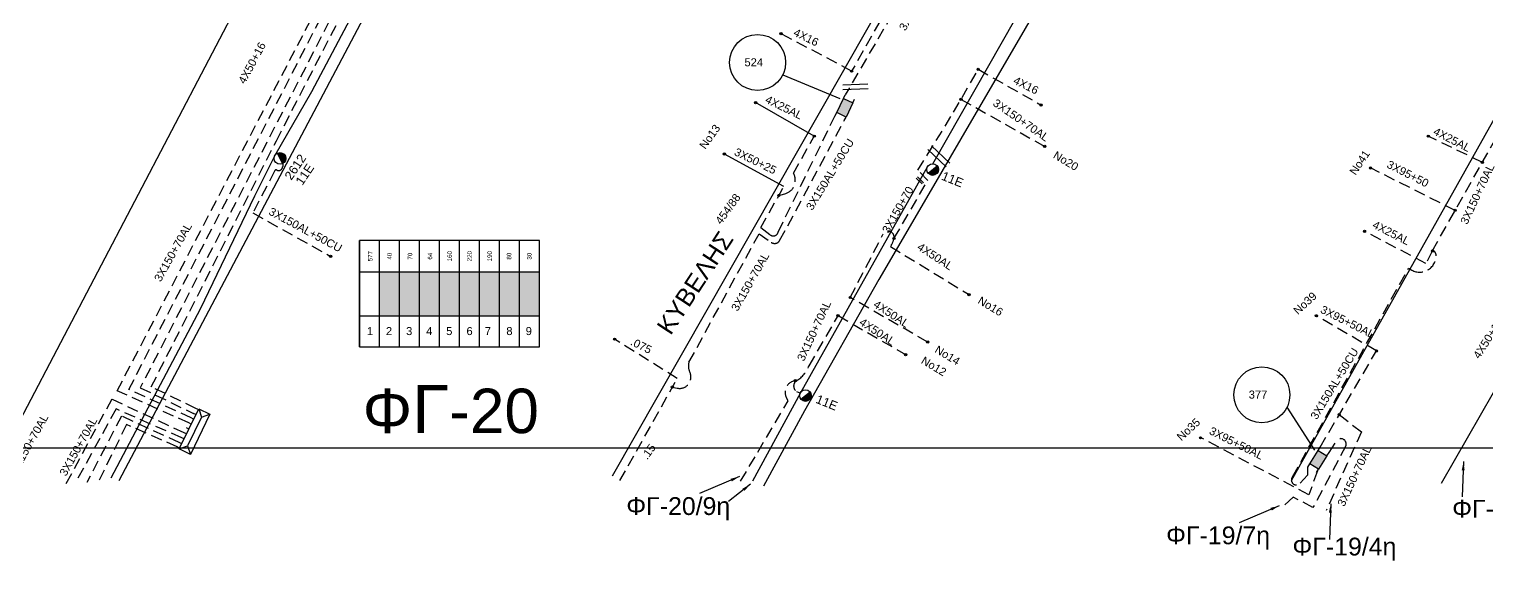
# Model space of a CAD drawing. Header units: millimetres. Extents: x 2101 to 3312, y 775 to 1363.
# Drawn here: x 2577.4 to 2741.3, y 779.1 to 838.9 of the extents above; entities that cross this region are included whole.
import ezdxf
from ezdxf.enums import TextEntityAlignment as Align

# ---------------------------------------------------------------- set-up
doc = ezdxf.new("R2010")
doc.units = ezdxf.units.MM
doc.linetypes.add('DASHED', pattern=[19.05, 12.7, -6.35])
for name, color, linetype in [('Link Box 4 Διευθύνσεων', 7, 'Continuous'), ('Άγνωστα', 7, 'Continuous'), ('Ασφαλειοκιβώτια Χ.Τ 9 αναχωρήσεων', 7, 'Continuous'), ('Γυμνά εναέρια ΧΤ (3Φ)   4x50AL', 7, 'Continuous'), ('Γυμνά εναέρια ΧΤ και ΦΟΠ (3Φ)   4x50+16AL', 7, 'Continuous'), ('Εναέρια παροχή ΧΤ 4x16', 7, 'SYN_LINE'), ('Επιγραφές - Σχήματα', 7, 'Continuous'), ('Καλώδια ΧΤ   3x150+70 XLPE', 7, 'DASHED'), ('Καλώδια ΧΤ   3x150+70AL', 7, 'DASHED'), ('Καλώδια ΧΤ   3x150AL+50CU', 7, 'DASHED'), ('Καλώδια ΧΤ   3x95+50 AL XLPE', 7, 'DASHED'), ('Καλώδια ΧΤ   4x50CU', 7, 'DASHED'), ('Μηχανική τομή', 7, 'Continuous'), ('Στύλος ΦΜ', 7, 'Continuous'), ('Στύλος ΦΜ @ 1', 7, 'Continuous'), ('Συνδέσεις', 7, 'Continuous'), ('Τομή', 7, 'Continuous'), ('Υποσταθμός πόλεως', 7, 'Continuous'), ('Υπόβαθρο ΔΕΗ', 7, 'Continuous'), ('Υπόγεια Καλώδια Δικτύου ΧΤ   .075', 7, 'DASHED'), ('Υπόγεια Καλώδια Δικτύου ΧΤ   .15', 7, 'DASHED')]:
    doc.layers.add(name, color=color, linetype=linetype)
doc.styles.add('arial', font='arial.ttf')
doc.styles.get("Standard").update_dxf_attribs({"font": 'arial.ttf'})
doc.linetypes.add('SYN_LINE', pattern='A,0.5,-0.0001,["/\\/\\/\\/",Standard,S=0.1,R=0,X=0,Y=-0.05],-0.25', length=0.7501)
doc.dimstyles.new('ISO-25', dxfattribs={"dimtxt": 2.5, "dimasz": 2.5, "dimexe": 1.25, "dimexo": 0.625, "dimtad": 1, "dimtxsty": 'Standard', "dimcen": 2.5, "dimadec": 0, "dimazin": 0, "dimtfac": 1, "dimtmove": 0, "dimatfit": 3, "dimfxl": 1, "dimarcsym": 0})

# ---------------------------------------------------------------- blocks, each defined once
blk = doc.blocks.new('ΥΠΑΡΧΩΝ ΤΣΙΜΕΝΤΕΝΙΟΣ ΣΤΥΛΟΣ')
at = {"layer": 'Στύλος ΦΜ'}
blk.add_hatch(color=7, dxfattribs=at).paths.add_polyline_path([(-1.29, -2.28, 0.574793), (2.62, 0, 0.268822), (1.3, 2.27)])
at = {"layer": 'Στύλος ΦΜ', "color": 7}
blk.add_line((-1.29, -2.28), (1.3, 2.27), dxfattribs=at)
blk.add_circle((0, 0), 2.62, dxfattribs=at)
at = {"layer": 'Στύλος ΦΜ', "flags": 4}
for tag, p in [('ΤΥΠΟΣ', (-4.91, 3.03)), ('ΑΡΙΘΜΟΣ', (-4.68, 8.05))]:
    blk.add_attdef(tag, p, '', height=4, dxfattribs=at)
blk = doc.blocks.new('ΤΟΜΗ')
at = {"layer": 'Τομή', "ltscale": 40}
for p, q in [((-5.68, 0), (5.68, 0)), ((5.68, -2.33), (-5.68, -2.33))]:
    blk.add_line(p, q, dxfattribs=at)
blk = doc.blocks.new('ΜΗΧΑΝΙΚΗ ΤΟΜΗ')
at = {"layer": 'Μηχανική τομή', "ltscale": 40}
for p, q in [((-1.89, 0.78), (1.89, 0.78)), ((1.89, 0), (-1.89, 0))]:
    blk.add_line(p, q, dxfattribs=at)
blk = doc.blocks.new('LINK BOX 4 ΑΝΑΧΩΡΗΣΕΩΝ')
at = {"layer": 'Link Box 4 Διευθύνσεων', "ltscale": 40}
blk.add_hatch(color=256, dxfattribs=at).paths.add_polyline_path([(-3.54, 0), (-3.54, -4.67), (3.54, -4.67), (3.54, 0)])
for p, q in [((-3.54, 0), (-5.33, 0)), ((5.33, 0), (3.54, 0)), ((-3.54, -4.67), (-5.33, -4.67)), ((5.33, -4.67), (3.54, -4.67))]:
    blk.add_line(p, q, dxfattribs=at)
blk.add_lwpolyline([(-3.54, -4.67), (-3.54, 0), (3.54, 0), (3.54, -4.67)], close=True, dxfattribs=at)
blk = doc.blocks.new('_ΣΥΝΔΕΣΗ')
at = {"layer": 'Συνδέσεις', "linetype": 'SYN_LINE', "ltscale": 40}
blk.add_hatch(color=256, dxfattribs=at).paths.add_polyline_path([(0.5, -0.01, 1), (-0.5, -0.01, 1)])
at = {"layer": 'Συνδέσεις'}
blk.add_circle((0, -0.01), 0.5, dxfattribs=at)
blk = doc.blocks.new('ΑΣΦΑΛΕΙΟΚΙΒΩΤΙΟ ΥΠΟΣΤΑΘΜΟΥ 9 ΑΝΑΧΩΡΗΣΕΩΝ')
at = {"layer": 'Ασφαλειοκιβώτια Χ.Τ 9 αναχωρήσεων', "ltscale": 40}
for p, q in [((-23.8, 40.36), (24.02, 40.36)), ((-9.72, 40.36), (-9.72, -40.64)), ((9.94, 40.36), (9.94, -40.64)), ((-23.8, 31.36), (24.02, 31.36)), ((-23.8, 22.36), (24.02, 22.36)), ((-23.8, 13.36), (24.02, 13.36)), ((-23.8, 4.36), (24.02, 4.36)), ((-23.8, -4.64), (24.02, -4.64)), ((-23.8, -13.64), (24.02, -13.64)), ((-23.8, -22.64), (24.02, -22.64)), ((-23.8, -31.64), (24.02, -31.64))]:
    blk.add_line(p, q, dxfattribs=at)
at = {"layer": 'Ασφαλειοκιβώτια Χ.Τ 9 αναχωρήσεων'}
blk.add_lwpolyline([(-23.8, -40.64), (24.02, -40.64), (24.02, 40.36), (-23.8, 40.36)], close=True, dxfattribs=at)
for s, p in [('1', (-18.45, 37.08)), ('2', (-18.45, 28.51)), ('3', (-18.45, 19.44)), ('4', (-18.45, 10.41)), ('5', (-18.45, 1.4)), ('6', (-18.45, -7.73)), ('7', (-18.45, -15.98)), ('8', (-18.45, -25.66)), ('9', (-18.45, -34.36))]:
    blk.add_text(s, height=3.6, rotation=270, dxfattribs=at).set_placement(p)
at = {"layer": 'Ασφαλειοκιβώτια Χ.Τ 9 αναχωρήσεων', "ltscale": 40}
for tag, height, p in [('ΟΝΟΜΑ', 5, (-0.16, 44.31)), ('ΚΕΙΜΕΝΟ 1', 2, (17.06, 35.59)), ('ΚΕΙΜΕΝΟ 2', 2, (17.06, 26.88)), ('ΚΕΙΜΕΝΟ 3', 2, (17.06, 17.69)), ('ΚΕΙΜΕΝΟ 4', 2, (17.06, 8.71)), ('ΚΕΙΜΕΝΟ 5', 2, (17.06, -0.13)), ('ΚΕΙΜΕΝΟ 6', 2, (17.06, -9.05)), ('ΚΕΙΜΕΝΟ 7', 2, (17.06, -18.13)), ('ΚΕΙΜΕΝΟ 8', 2, (17.06, -26.85)), ('ΚΕΙΜΕΝΟ 9', 2, (17.06, -35.99)), ('ΣΧ', 2, (-0.1, -42.64))]:
    blk.add_attdef(tag, text='', height=height, dxfattribs=at).set_placement(p, align=Align.MIDDLE_CENTER)
blk = doc.blocks.new('ΥΠΟΣΤΑΘΜΟΣ ΠΟΛΕΩΣ 9 ΑΝΑΧΩΡΗΣΕΩΝ')
at = {"layer": 'Υποσταθμός πόλεως', "ltscale": 40}
for p, q in [((-9.63, -2.82), (-9.63, -4)), ((-7.12, -2.82), (-7.12, -4)), ((-4.84, -2.82), (-4.84, -4)), ((-2.36, -2.82), (-2.36, -4)), ((0.09, -2.82), (0.09, -4)), ((2.55, -2.82), (2.55, -4)), ((5.02, -2.82), (5.02, -4)), ((7.48, -2.82), (7.48, -4)), ((9.61, -2.82), (9.61, -4))]:
    blk.add_line(p, q, dxfattribs=at)
blk.add_lwpolyline([(-10.02, 2.82), (10.02, 2.82), (10.02, -2.82), (-10.02, -2.82)], close=True, dxfattribs=at)
for points in [[(-7.21, 0), (-10.02, 2.82)], [(-10.02, -2.82), (-7.21, 0)], [(-7.21, 0), (7.21, 0)], [(7.21, 0), (10.02, 2.82)], [(10.02, -2.82), (7.21, 0)]]:
    blk.add_lwpolyline(points, dxfattribs=at)
at = {"layer": 'Υποσταθμός πόλεως', "linetype": 'SYN_LINE', "ltscale": 40, "flags": 1}
for tag, p in [('ΜΕΤΑΣΧΗΜΑΤΙΣΜΟΣ', (10.79, 1.71)), ('ΙΣΧΥΣ', (10.77, -1.08)), ('ΑΡΙΘΜΟΣ', (10.89, -3.8))]:
    blk.add_attdef(tag, p, '', height=1.8, dxfattribs=at)

msp = doc.modelspace()

# ---------------------------------------------------------------- hatches: boundary and pattern name
at = {"layer": 'Ασφαλειοκιβώτια Χ.Τ 9 αναχωρήσεων'}
h = msp.add_hatch(color=30, dxfattribs=at)
h.dxf.hatch_style = 1
h.paths.add_polyline_path([(2619.03, 811.62), (2616.78, 811.62), (2616.78, 806.71), (2619.03, 806.71)])
h = msp.add_hatch(color=2, dxfattribs=at)
h.dxf.hatch_style = 1
h.paths.add_polyline_path([(2621.28, 806.71), (2621.28, 811.62), (2619.03, 811.62), (2619.03, 806.71)])
h = msp.add_hatch(color=27, dxfattribs=at)
h.dxf.hatch_style = 1
h.paths.add_polyline_path([(2623.53, 806.71), (2625.78, 806.71), (2625.78, 811.62), (2623.53, 811.62)])
h = msp.add_hatch(color=62, dxfattribs=at)
h.dxf.hatch_style = 1
h.paths.add_polyline_path([(2625.78, 806.71), (2628.03, 806.71), (2628.03, 811.62), (2625.78, 811.62)])
h = msp.add_hatch(color=133, dxfattribs=at)
h.dxf.hatch_style = 1
h.paths.add_polyline_path([(2628.03, 806.71), (2630.28, 806.71), (2630.28, 811.62), (2628.03, 811.62)])
h = msp.add_hatch(color=173, dxfattribs=at)
h.dxf.hatch_style = 1
h.paths.add_polyline_path([(2632.53, 811.62), (2630.28, 811.62), (2630.28, 806.71), (2632.53, 806.71)])
h = msp.add_hatch(color=5, dxfattribs=at)
h.dxf.hatch_style = 1
h.paths.add_polyline_path([(2632.53, 806.71), (2634.78, 806.71), (2634.78, 811.62), (2632.53, 811.62)])
at = {"layer": 'Καλώδια ΧΤ   3x150AL+50CU', "linetype": 'DASHED', "ltscale": 0.1}
h = msp.add_hatch(color=6, dxfattribs=at)
h.dxf.hatch_style = 1
h.paths.add_polyline_path([(2621.28, 806.71), (2623.53, 806.71), (2623.53, 811.62), (2621.28, 811.62)])

# ---------------------------------------------------------------- linework, layer by layer
at = {"layer": 'Άγνωστα', "color": 1}
for points in [[(2665.67, 826.9), (2659.08, 830.66)], [(2662.24, 821.22), (2655.56, 824.88)]]:
    msp.add_lwpolyline(points, dxfattribs=at)
at = {"layer": 'Άγνωστα', "color": 6, "linetype": 'DASHED', "ltscale": 0.1}
for points in [[(2740.82, 823.95), (2734.74, 826.89)], [(2737.76, 818.54), (2728.24, 823.32)], [(2735.19, 813.98), (2734.47, 812.59), (2727.57, 816.19)]]:
    msp.add_lwpolyline(points, dxfattribs=at)
at = {"layer": 'Άγνωστα', "color": 30}
msp.add_lwpolyline([(2736.23, 787.87), (2742.07, 798.06)], dxfattribs=at)
at = {"layer": 'Άγνωστα', "color": 85, "linetype": 'DASHED', "ltscale": 0.1}
msp.add_lwpolyline([(2723.58, 791.32), (2724.39, 792.6, -0.881737), (2725.48, 792.09), (2721.77, 785.13), (2719.54, 786.31), (2718.26, 785.09)], format="xyb", dxfattribs=at)
at = {"layer": 'Γυμνά εναέρια ΧΤ (3Φ)   4x50AL', "color": 5, "linetype": 'DASHED', "ltscale": 0.1}
msp.add_lwpolyline([(2678.43, 803.75), (2669.71, 808.76), (2673.4, 815.85, -0.881037), (2674.64, 815.39, -0.086376), (2674.25, 814.48), (2683.09, 809.08)], format="xyb", dxfattribs=at)
at = {"layer": 'Γυμνά εναέρια ΧΤ και ΦΟΠ (3Φ)   4x50+16AL', "color": 5, "ltscale": 0.1}
msp.add_lwpolyline([(2678.38, 823.39), (2664.11, 798.05), (2658.72, 788.1)], dxfattribs=at)
at = {"layer": 'Εναέρια παροχή ΧΤ 4x16', "color": 27, "linetype": 'DASHED', "ltscale": 0.1}
msp.add_lwpolyline([(2669.88, 834.2), (2661.93, 838.42)], dxfattribs=at)
at = {"layer": 'Εναέρια παροχή ΧΤ 4x16', "color": 5, "linetype": 'DASHED', "ltscale": 0.1}
msp.add_lwpolyline([(2684.11, 834.41), (2691.19, 830.39)], dxfattribs=at)
at = {"layer": 'Επιγραφές - Σχήματα'}
msp.add_lwpolyline([(2111.59, 791.84), (3200.39, 791.84), (3200.39, 1344.14), (2111.59, 1344.14)], close=True, dxfattribs=at)
for points in [[(2662.12, 833.78), (2668.54, 831.12)], [(2718.84, 796.42), (2721.93, 791.58)]]:
    msp.add_lwpolyline(points, dxfattribs=at)
for centre in [(2659.3, 835.18), (2716.02, 797.81)]:
    msp.add_circle(centre, 3.15, dxfattribs=at)
at = {"layer": 'Καλώδια ΧΤ   3x150+70 XLPE', "color": 5, "linetype": 'DASHED', "ltscale": 0.1}
msp.add_lwpolyline([(2674.64, 815.39), (2678.44, 821.9), (2677.34, 823.07), (2678.38, 824.77), (2681.35, 829.58), (2684.11, 834.41)], dxfattribs=at)
at = {"layer": 'Καλώδια ΧΤ   3x150+70 XLPE', "color": 5, "ltscale": 0.1}
msp.add_lwpolyline([(2682.18, 831.03), (2691.6, 825.74)], dxfattribs=at)
at = {"layer": 'Καλώδια ΧΤ   3x150+70AL', "color": 2, "linetype": 'Continuous', "ltscale": 0.1}
msp.add_lwpolyline([(2749.95, 946.49), (2716.93, 915.04), (2717.74, 889.89), (2700.8, 862.07), (2678.99, 823.75)], dxfattribs=at)
at = {"layer": 'Καλώδια ΧΤ   3x150+70AL', "color": 2, "ltscale": 0.1}
msp.add_lwpolyline([(2595.6, 795.21), (2588.58, 798.42), (2615.47, 850.45), (2615.63, 852.14), (2621.27, 862.64), (2621.17, 862.92, -0.463768), (2623.34, 866.64), (2632.8, 884.79), (2632.75, 885.18, -0.308008), (2634.75, 889.22, 0.032224), (2638.38, 891.6), (2642.08, 898.01), (2658.48, 906.92), (2660.24, 906.6), (2714.05, 937.31), (2723.13, 942.56), (2723.43, 943.07, -0.139205), (2725.9, 945.36, -0.788497), (2727.61, 943.35, 1.964149)], format="xyb", dxfattribs=at)
at = {"layer": 'Καλώδια ΧΤ   3x150+70AL', "color": 6, "ltscale": 0.1}
for points in [[(2725.01, 942.42), (2660.45, 905.78), (2658.44, 905.93), (2642.39, 897.12), (2639.2, 891.31, -0.217906), (2637.64, 890.15, 0.267016), (2634.07, 886.94, 0.048886), (2633.46, 884.2), (2624.1, 865.91), (2623.67, 865.78, 0.433229), (2622.14, 862.67), (2616.57, 851.95), (2616.33, 849.9), (2589.86, 798.61), (2595.85, 795.72)], [(2735.18, 813.98), (2745.52, 832.24), (2745.9, 831.83, 0.90599), (2748.13, 833.54, -1.795514)]]:
    msp.add_lwpolyline(points, format="xyb", dxfattribs=at)
at = {"layer": 'Καλώδια ΧΤ   3x150+70AL', "color": 27, "ltscale": 0.1}
for points in [[(2703.91, 893.81), (2684.97, 860.65), (2677.72, 848.08), (2669.88, 834.2)], [(2724.72, 795.58), (2727.21, 793.65), (2723.26, 784.82)]]:
    msp.add_lwpolyline(points, dxfattribs=at)
at = {"layer": 'Καλώδια ΧΤ   3x150+70AL', "color": 30, "ltscale": 0.1}
msp.add_lwpolyline([(2596.12, 796.28), (2591.1, 798.72), (2605.17, 826.38), (2617.35, 849.9), (2617.38, 850.53, -0.145978), (2618.16, 852.82), (2623.06, 862.47), (2622.9, 862.75, -0.594611), (2624.5, 865.33), (2630.19, 876.13), (2634.43, 884.01)], format="xyb", dxfattribs=at)
at = {"layer": 'Καλώδια ΧΤ   3x150+70AL', "color": 1, "ltscale": 0.1}
msp.add_lwpolyline([(2649.72, 798.68), (2650.27, 798.56, 0.628816), (2651.67, 800.37, -0.192543), (2651.58, 801.47), (2659.46, 815.92), (2660.84, 814.95, 0.432144), (2661.78, 815.15), (2669.05, 828.65)], format="xyb", dxfattribs=at)
at = {"layer": 'Καλώδια ΧΤ   3x150+70AL', "color": 5, "linetype": 'DASHED', "ltscale": 0.1}
msp.add_lwpolyline([(2664.07, 797.98), (2663.73, 798.16, -0.578572), (2663.7, 799.41, 0.165299), (2665.09, 801.07), (2668.28, 806.59)], format="xyb", dxfattribs=at)
at = {"layer": 'Καλώδια ΧΤ   3x150+70AL', "color": 173, "ltscale": 0.1}
msp.add_lwpolyline([(2594.79, 793.54), (2586.65, 797.31), (2581.46, 787.74)], dxfattribs=at)
at = {"layer": 'Καλώδια ΧΤ   3x150+70AL', "color": 5, "ltscale": 0.1}
msp.add_lwpolyline([(2594.52, 792.99), (2587.14, 796.22), (2582.62, 788.02)], dxfattribs=at)
at = {"layer": 'Καλώδια ΧΤ   3x150+70AL', "color": 133, "ltscale": 0.1}
msp.add_lwpolyline([(2594.25, 792.44), (2587.74, 795.43), (2583.86, 787.96)], dxfattribs=at)
at = {"layer": 'Καλώδια ΧΤ   3x150+70AL', "color": 62, "ltscale": 0.1}
msp.add_lwpolyline([(2594.02, 791.96), (2588.31, 794.48), (2585.1, 787.91)], dxfattribs=at)
at = {"layer": 'Καλώδια ΧΤ   3x150AL+50CU', "color": 27, "ltscale": 0.1}
for points in [[(2595.33, 794.65), (2587.26, 798.26), (2614.79, 850.97), (2614.79, 851.9), (2620.42, 862.55), (2620.32, 862.93, -0.38164), (2622.8, 867.75), (2631.85, 884.63), (2631.83, 884.94, -0.398638), (2637.88, 892.21), (2641.46, 898.8), (2657.47, 907.6), (2659.4, 907.4), (2715.11, 939.48), (2722.64, 943.48), (2722.78, 943.95, -0.496308), (2727.61, 945.79, -0.255214), (2728.88, 943.55), (2732.31, 941.47), (2718, 917.14), (2718.07, 916.33, -0.515738), (2715.57, 914.18), (2705.93, 897.83)], [(2679.58, 851.31), (2679.92, 851.22, -0.534847), (2680.21, 850.42), (2669.16, 831.55)]]:
    msp.add_lwpolyline(points, format="xyb", dxfattribs=at)
at = {"layer": 'Καλώδια ΧΤ   3x150AL+50CU', "color": 1, "ltscale": 0.1}
for points in [[(2659.65, 816.62), (2660.73, 815.79, 0.546925), (2661.61, 816.11), (2668, 829.15)], [(2661.69, 820.23), (2662.37, 820.41, 0.493863), (2663.33, 822.73), (2665.67, 826.9)]]:
    msp.add_lwpolyline(points, format="xyb", dxfattribs=at)
at = {"layer": 'Καλώδια ΧΤ   3x150AL+50CU', "color": 62, "ltscale": 0.1}
msp.add_lwpolyline([(2605.88, 823.81), (2605.88, 823.49, -0.561623), (2605.21, 823.08, 0.509009), (2604.97, 822.96), (2602.52, 818.26), (2611.16, 813.44)], format="xyb", dxfattribs=at)
at = {"layer": 'Καλώδια ΧΤ   3x150AL+50CU', "color": 1, "ltscale": 0.1}
msp.add_lwpolyline([(2659.65, 816.62), (2662.24, 821.22)], dxfattribs=at)
at = {"layer": 'Καλώδια ΧΤ   3x150AL+50CU', "color": 6, "ltscale": 0.1}
msp.add_lwpolyline([(2721.17, 789.69), (2721.15, 788.76), (2720.33, 787.86, -0.968252), (2719.47, 788.59), (2732.51, 812.04), (2732.88, 811.84, 0.600527), (2735.61, 813.6, 0.400597), (2735.18, 813.98, 51.988594)], format="xyb", dxfattribs=at)
at = {"layer": 'Καλώδια ΧΤ   3x150AL+50CU', "color": 27, "ltscale": 0.1}
msp.add_lwpolyline([(2722.59, 791.94), (2728.91, 802.75)], dxfattribs=at)
at = {"layer": 'Καλώδια ΧΤ   3x150AL+50CU', "color": 5, "linetype": 'DASHED', "ltscale": 0.1}
msp.add_lwpolyline([(2657.39, 788.1), (2662.73, 797.12), (2662.54, 797.48, -0.557491), (2663.7, 799.41, -0.006454)], format="xyb", dxfattribs=at)
at = {"layer": 'Καλώδια ΧΤ   3x95+50 AL XLPE', "color": 27, "ltscale": 0.1}
msp.add_lwpolyline([(2728.91, 802.75), (2722.15, 806.7)], dxfattribs=at)
at = {"layer": 'Καλώδια ΧΤ   3x95+50 AL XLPE', "color": 6, "ltscale": 0.1}
msp.add_lwpolyline([(2722.28, 789.26), (2721.29, 786.57), (2709.12, 793.02)], dxfattribs=at)
at = {"layer": 'Καλώδια ΧΤ   4x50CU', "color": 62, "linetype": 'Continuous', "ltscale": 0.1}
msp.add_lwpolyline([(2586.58, 788.47), (2596.63, 807.47), (2602.76, 820.17), (2605.04, 824.76), (2609.15, 831.9), (2613.79, 840.69), (2618.33, 849.47), (2621.96, 856.51), (2623.99, 860.18), (2625.94, 863.82), (2631.35, 873.08), (2635.5, 880.53), (2638.73, 886.53)], dxfattribs=at)
at = {"layer": 'Καλώδια ΧΤ   4x50CU', "color": 5, "linetype": 'DASHED', "ltscale": 0.1}
msp.add_lwpolyline([(2668.32, 806.67), (2668.35, 806.72), (2675.95, 802.33)], dxfattribs=at)
at = {"layer": 'Υπόβαθρο ΔΕΗ'}
for points in [[(2587.48, 788.18), (2644.26, 895.6), (2725.25, 941.59)], [(2725.25, 941.59), (2729.07, 939.67), (2642.93, 788.66)], [(2719.37, 788.18), (2787.3, 909.3), (2742.84, 932.36), (2721.74, 894.48), (2741.77, 884.18), (2738.72, 878.31), (2718.35, 888.65), (2682.16, 826.59), (2678.83, 820.87), (2672.95, 810.77), (2664.56, 796.02), (2659.98, 787.55)], [(2613.69, 877.78), (2618.35, 875.2), (2572.53, 787.77)]]:
    msp.add_lwpolyline(points, dxfattribs=at)
at = {"layer": 'Υπόγεια Καλώδια Δικτύου ΧΤ   .075', "color": 1, "ltscale": 0.1}
msp.add_lwpolyline([(2650.27, 799.66), (2643.21, 804.07)], dxfattribs=at)
at = {"layer": 'Υπόγεια Καλώδια Δικτύου ΧΤ   .15', "color": 1, "ltscale": 0.1}
msp.add_lwpolyline([(2643.82, 788.17), (2650.27, 799.66)], dxfattribs=at)

# ---------------------------------------------------------------- block references
at = {"layer": 'Link Box 4 Διευθύνσεων'}
for p, xscale, yscale, zscale, rotation in [((2669.63, 829.84), 0.25, 0.25, 0.25, 244.1248279205213), ((2722.87, 790.19), 0.2499999999999999, 0.2499999999999999, 0.2499999999999999, 237.787909498785)]:
    msp.add_blockref('LINK BOX 4 ΑΝΑΧΩΡΗΣΕΩΝ', p, dxfattribs=dict(at, xscale=xscale, yscale=yscale, zscale=zscale, rotation=rotation))
at = {"layer": 'Ασφαλειοκιβώτια Χ.Τ 9 αναχωρήσεων'}
ref = msp.add_blockref('ΑΣΦΑΛΕΙΟΚΙΒΩΤΙΟ ΥΠΟΣΤΑΘΜΟΥ 9 ΑΝΑΧΩΡΗΣΕΩΝ', (2624.62, 809.14), dxfattribs=dict(at, xscale=0.25, yscale=0.25, zscale=0.25, rotation=90))
ref.add_attrib('ΚΕΙΜΕΝΟ 2', '40', dxfattribs={"ltscale": 40, "height": 0.5, "rotation": 90}).set_placement((2617.9, 813.4), align=Align.MIDDLE_CENTER)
ref.add_attrib('ΚΕΙΜΕΝΟ 1', '577', dxfattribs={"ltscale": 40, "height": 0.5, "rotation": 90}).set_placement((2615.73, 813.4), align=Align.MIDDLE_CENTER)
ref.add_attrib('ΚΕΙΜΕΝΟ 3', '70', dxfattribs={"ltscale": 40, "height": 0.5, "rotation": 90}).set_placement((2620.2, 813.4), align=Align.MIDDLE_CENTER)
ref.add_attrib('ΚΕΙΜΕΝΟ 4', '64', dxfattribs={"ltscale": 40, "height": 0.5, "rotation": 90}).set_placement((2622.45, 813.4), align=Align.MIDDLE_CENTER)
ref.add_attrib('ΚΕΙΜΕΝΟ 5', '160', dxfattribs={"ltscale": 40, "height": 0.5, "rotation": 90}).set_placement((2624.66, 813.4), align=Align.MIDDLE_CENTER)
ref.add_attrib('ΚΕΙΜΕΝΟ 6', '220', dxfattribs={"ltscale": 40, "height": 0.5, "rotation": 90}).set_placement((2626.89, 813.4), align=Align.MIDDLE_CENTER)
ref.add_attrib('ΚΕΙΜΕΝΟ 7', '190', dxfattribs={"ltscale": 40, "height": 0.5, "rotation": 90}).set_placement((2629.16, 813.4), align=Align.MIDDLE_CENTER)
ref.add_attrib('ΚΕΙΜΕΝΟ 8', '80', dxfattribs={"ltscale": 40, "height": 0.5, "rotation": 90}).set_placement((2631.34, 813.4), align=Align.MIDDLE_CENTER)
ref.add_attrib('ΚΕΙΜΕΝΟ 9', '30', dxfattribs={"ltscale": 40, "height": 0.5, "rotation": 90}).set_placement((2633.62, 813.4), align=Align.MIDDLE_CENTER)
at = {"layer": 'Μηχανική τομή', "xscale": 0.2499999999999999, "yscale": 0.2499999999999999, "zscale": 0.2499999999999999, "rotation": 136.0879759371081}
msp.add_blockref('ΜΗΧΑΝΙΚΗ ΤΟΜΗ', (2677.62, 821.99), dxfattribs=at)
at = {"layer": 'Στύλος ΦΜ @ 1', "ltscale": 40}
ref = msp.add_blockref('ΥΠΑΡΧΩΝ ΤΣΙΜΕΝΤΕΝΙΟΣ ΣΤΥΛΟΣ', (2605.58, 824.39), dxfattribs=dict(at, xscale=0.2499999999999999, yscale=0.2499999999999999, zscale=0.2499999999999999, rotation=56.11631112796076))
ref.add_attrib('ΤΥΠΟΣ', '11E', (2608.09, 821.29), dxfattribs={"layer": 'Στύλος ΦΜ', "height": 1, "rotation": 56.1163, "flags": 4})
ref.add_attrib('ΑΡΙΘΜΟΣ', '2612', (2606.85, 821.86), dxfattribs={"layer": 'Στύλος ΦΜ', "height": 1, "rotation": 56.1163, "flags": 4})
ref = msp.add_blockref('ΥΠΑΡΧΩΝ ΤΣΙΜΕΝΤΕΝΙΟΣ ΣΤΥΛΟΣ', (2678.99, 823.14), dxfattribs=dict(at, xscale=0.25, yscale=0.25, zscale=0.25, rotation=338.0348720893729))
ref.add_attrib('ΤΥΠΟΣ', '11E', (2679.89, 822.03), dxfattribs={"layer": 'Στύλος ΦΜ', "height": 1, "rotation": 338.0349, "flags": 4})
ref = msp.add_blockref('ΥΠΑΡΧΩΝ ΤΣΙΜΕΝΤΕΝΙΟΣ ΣΤΥΛΟΣ', (2664.68, 797.73), dxfattribs=dict(at, xscale=0.25, yscale=0.25, zscale=0.25, rotation=338.0348720893729))
ref.add_attrib('ΤΥΠΟΣ', '11E', (2665.75, 796.94), dxfattribs={"layer": 'Στύλος ΦΜ', "height": 1, "rotation": 338.0349, "flags": 4})
at = {"layer": 'Συνδέσεις', "xscale": 0.25, "yscale": 0.25, "zscale": 0.25}
for p in [(2661.93, 838.42), (2669.88, 834.2), (2684.11, 834.41), (2659.08, 830.66), (2682.18, 831.03), (2691.19, 830.39), (2665.67, 826.9), (2734.74, 826.9), (2655.56, 824.88), (2691.6, 825.74), (2728.24, 823.32), (2740.82, 823.95), (2661.69, 820.23), (2737.76, 818.55), (2674.64, 815.39), (2727.57, 816.19), (2611.27, 813.38), (2735.23, 813.98), (2669.71, 808.76), (2683.09, 809.08), (2668.35, 806.72), (2722.15, 806.7), (2643.21, 804.07), (2678.43, 803.75), (2675.95, 802.33), (2728.91, 802.75), (2649.72, 798.68), (2663.55, 799.4), (2724.72, 795.58), (2709.12, 792.98)]:
    msp.add_blockref('_ΣΥΝΔΕΣΗ', p, dxfattribs=at)
at = {"layer": 'Τομή', "xscale": 0.2499999999999996, "yscale": 0.2499999999999996, "zscale": 0.2499999999999996}
for p, rotation in [((2670.29, 832.73), 2.363215985974156), ((2679.89, 824.83), 316.1816079929889)]:
    msp.add_blockref('ΤΟΜΗ', p, dxfattribs=dict(at, rotation=rotation))
at = {"layer": 'Υποσταθμός πόλεως', "xscale": 0.249999999999942, "yscale": 0.249999999999942, "zscale": 0.249999999999942, "rotation": 244.0521728419353}
msp.add_blockref('ΥΠΟΣΤΑΘΜΟΣ ΠΟΛΕΩΣ 9 ΑΝΑΧΩΡΗΣΕΩΝ', (2595.97, 793.68), dxfattribs=at)

# ---------------------------------------------------------------- texts
at = {"layer": 'Άγνωστα', "ltscale": 40, "char_height": 0.9, "width": 69.1904, "attachment_point": 1, "style": 'arial'}
for s, insert, rotation in [('4X50+16', (2600.83, 833.11), 61.6891), ('4X25AL', (2660.46, 831.52), 333.8703), ('No13', (2652.68, 825.88), 54.2593), ('4X25AL', (2735.62, 827.93), 332.9167), ('3X50+25', (2656.98, 825.62), 333.8703), ('No20', (2692.92, 825.27), 329.0654), ('No41', (2725.81, 822.94), 56.1141), ('3X95+50', (2730.39, 824.22), 332.9167), ('454/88', (2654.47, 817.42), 54.2593), ('4X25AL', (2728.79, 817.44), 332.9167), ('No16', (2684.44, 808.93), 329.0654), ('No39', (2719.46, 807.43), 42.555), ('4X50+16', (2739.72, 802.26), 57.4767), ('No12', (2678.07, 802.18), 329.0654), ('No14', (2679.6, 803.41), 329.0654), ('No35', (2706.35, 793.24), 42.555)]:
    msp.add_mtext(s, dxfattribs=dict(at, insert=insert, rotation=rotation))
at = {"layer": 'Γυμνά εναέρια ΧΤ (3Φ)   4x50AL', "ltscale": 40, "char_height": 0.9, "width": 69.1904, "attachment_point": 1, "rotation": 326.8986, "style": 'arial'}
for insert in [(2677.65, 814.97), (2672.72, 808.51), (2671.14, 806.51)]:
    msp.add_mtext('4X50AL', dxfattribs=dict(at, insert=insert))
at = {"layer": 'Εναέρια παροχή ΧΤ 4x16', "ltscale": 40, "char_height": 0.9, "width": 69.1904, "attachment_point": 1, "rotation": 333.8703, "style": 'arial'}
for insert in [(2663.64, 839.06), (2688.37, 833.66)]:
    msp.add_mtext('4X16', dxfattribs=dict(at, insert=insert))
at = {"layer": 'Επιγραφές - Σχήματα', "char_height": 0.9, "width": 8.5591, "attachment_point": 1}
for s, insert in [('524', (2657.82, 835.65)), ('377', (2714.54, 798.29))]:
    msp.add_mtext(s, dxfattribs=dict(at, insert=insert))
at = {"layer": 'Επιγραφές - Σχήματα', "ltscale": 40, "insert": (2647.84, 805.5), "char_height": 2, "width": 28.8889, "attachment_point": 1, "rotation": 56.7682, "style": 'arial'}
msp.add_mtext('ΚΥΒΕΛΗΣ', dxfattribs=at)
at = {"layer": 'Επιγραφές - Σχήματα', "ltscale": 40, "width": 13.6107, "attachment_point": 1, "style": 'arial'}
for s, insert, char_height in [('Φ{\\H1.0833x;Γ}-20', (2614.87, 798.92), 5), ('ΦΓ-20/9η', (2644.53, 786.3), 2), ('ΦΓ-19/2η', (2737.43, 786), 2), ('ΦΓ-19/7η', (2705.25, 783.01), 2), ('ΦΓ-19/4η', (2719.46, 781.75), 2)]:
    msp.add_mtext(s, dxfattribs=dict(at, insert=insert, char_height=char_height))
at = {"layer": 'Καλώδια ΧΤ   3x150+70 XLPE', "ltscale": 40, "insert": (2673.25, 816.34), "char_height": 0.9, "width": 69.1904, "attachment_point": 1, "rotation": 60.3608, "style": 'arial'}
msp.add_mtext('3X150+70', dxfattribs=at)
at = {"layer": 'Καλώδια ΧΤ   3x150+70AL', "ltscale": 40, "char_height": 0.9, "width": 69.1904, "attachment_point": 1, "style": 'arial'}
for insert, rotation in [((2686.19, 831.15), 325.27), ((2738.3, 817.27), 64.8869), ((2591.37, 810.88), 60.8015), ((2656.27, 807.57), 60.4197), ((2663.69, 801.89), 64.8869), ((2575.22, 789.38), 60.8015), ((2580.72, 789.03), 60.8015), ((2724.47, 785.56), 64.8869)]:
    msp.add_mtext('3X150+70AL', dxfattribs=dict(at, insert=insert, rotation=rotation))
at = {"layer": 'Καλώδια ΧΤ   3x150AL+50CU', "ltscale": 40, "char_height": 0.9, "width": 69.1904, "attachment_point": 1, "style": 'arial'}
for insert, rotation in [((2675.14, 839.13), 58.5987), ((2664.68, 818.94), 58.5987), ((2604.65, 818.93), 331.6486), ((2721.42, 795.41), 58.5987)]:
    msp.add_mtext('3X150AL+50CU', dxfattribs=dict(at, insert=insert, rotation=rotation))
at = {"layer": 'Καλώδια ΧΤ   3x95+50 AL XLPE', "ltscale": 40, "char_height": 0.9, "width": 69.1904, "attachment_point": 1, "rotation": 333.329, "style": 'arial'}
for insert in [(2722.92, 807.9), (2710.41, 794.26)]:
    msp.add_mtext('3X95+50AL', dxfattribs=dict(at, insert=insert))
at = {"layer": 'Υπόγεια Καλώδια Δικτύου ΧΤ   .075', "ltscale": 40, "insert": (2645.31, 804.28), "char_height": 0.9, "width": 69.1904, "attachment_point": 1, "rotation": 333.8703, "style": 'arial'}
msp.add_mtext('.075', dxfattribs=at)
at = {"layer": 'Υπόγεια Καλώδια Δικτύου ΧΤ   .15', "ltscale": 40, "insert": (2646.15, 790.98), "char_height": 0.9, "width": 69.1904, "attachment_point": 1, "rotation": 54.2593, "style": 'arial'}
msp.add_mtext('.15', dxfattribs=at)

# ---------------------------------------------------------------- leaders
at = {"layer": 'Επιγραφές - Σχήματα', "ltscale": 40}
for points in [[(2738.7, 790.31), (2738.56, 786.33)], [(2657.26, 788.62), (2652.75, 786.7)], [(2658.5, 787.76), (2656.03, 785.82)], [(2723.76, 785.54), (2723.62, 781.55)], [(2717.98, 785.34), (2713.46, 783.41)]]:
    msp.add_leader(points, dimstyle='ISO-25', override={"dimasz": 1, "dimtad": 0}, dxfattribs=at)

doc.saveas('drawing.dxf')
